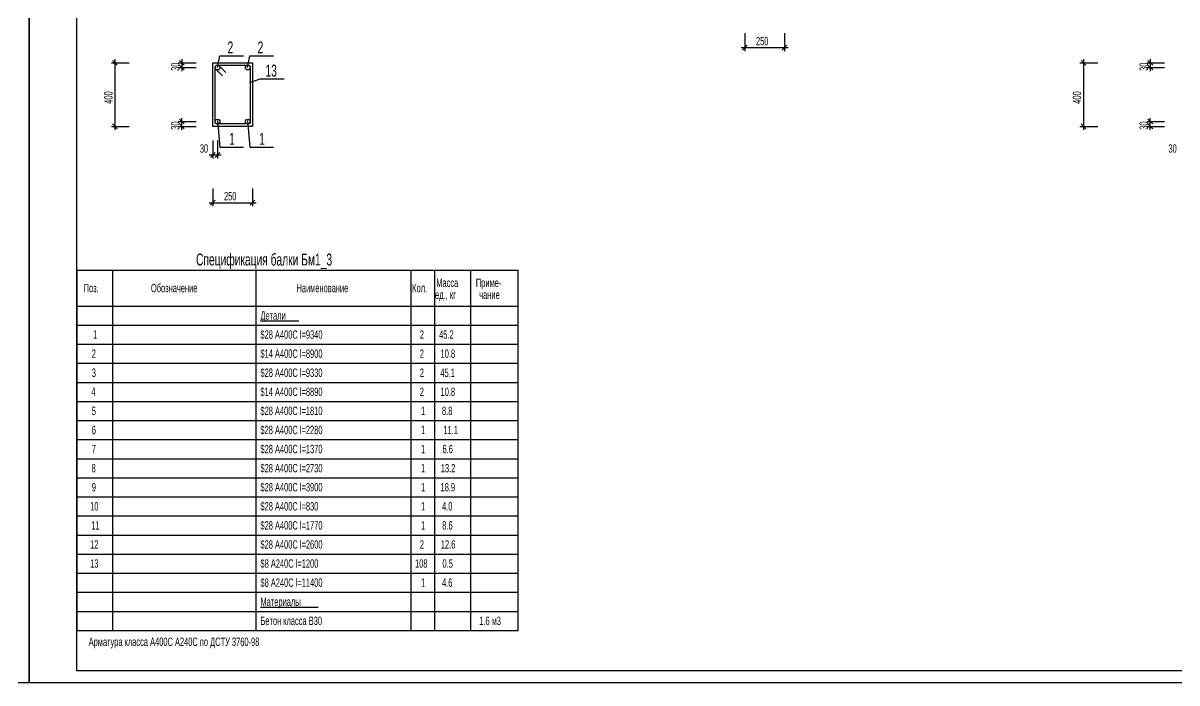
# Model space of a CAD drawing. Extents: x -483223 to 550073, y -164053 to -64662.
# Drawn here: x 465823 to 514189, y -124202 to -96538 of the extents above; entities that cross this region are included whole.
import ezdxf

# ---------------------------------------------------------------- set-up
doc = ezdxf.new("R2010")
doc.units = 0
doc.header["$MEASUREMENT"] = 0
doc.layers.get('0').update_dxf_attribs({"color": 40, "linetype": 'CONTINUOUS'})
for name, color, linetype in [('ARM', 3, 'CONTINUOUS'), ('OPAL', 4, 'CONTINUOUS'), ('RAZM', 6, 'CONTINUOUS'), ('TAB', 2, 'CONTINUOUS'), ('TABL', 65, 'CONTINUOUS'), ('VYNOS', 3, 'CONTINUOUS')]:
    doc.layers.add(name, color=color, linetype=linetype)
doc.styles.add('РОЗМІР', font='ARIALN.TTF', dxfattribs={"width": 0.75})

msp = doc.modelspace()

# ---------------------------------------------------------------- linework, layer by layer
at = {"color": 7}
for p, q in [((466072.6753, -64801.5622), (466072.6753, -124201.5622)), ((466072.6753, -124201.5622), (466072.6753, -64801.5622)), ((468072.6753, -123701.5622), (468072.6753, -65301.5622)), ((549572.6753, -123701.5622), (468072.6753, -123701.5622)), ((466072.6753, -124201.5622), (382072.6753, -124201.5622)), ((550072.6753, -124201.5622), (466072.6753, -124201.5622))]:
    msp.add_line(p, q, dxfattribs=at)
at = {"layer": 'ARM', "color": 1}
for p, q in [((473872.6753, -98401.5622), (473877.565, -98370.6754)), ((473872.6753, -100668.2294), (473872.6753, -98401.5622)), ((473872.6753, -98401.5622), (473876.0795, -98427.432)), ((473876.0795, -98427.432), (473886.0595, -98451.5378)), ((473877.565, -98370.6754), (473891.7549, -98342.8098)), ((473886.0595, -98451.5378), (473901.9363, -98472.244)), ((473891.7549, -98342.8098), (473913.858, -98320.6876)), ((473901.9363, -98472.244), (474185.9367, -98756.2451)), ((473913.858, -98320.6876), (473941.7129, -98306.4755)), ((473941.7129, -98306.4755), (473972.6753, -98301.5622)), ((473972.6753, -98301.5622), (475239.3417, -98301.5622)), ((473972.6753, -98301.5622), (473998.6213, -98304.9863)), ((473998.6213, -98304.9863), (474022.7211, -98314.9869)), ((474022.7211, -98314.9869), (474043.4143, -98330.8804)), ((474043.4143, -98330.8804), (474327.4139, -98614.8801)), ((475239.3417, -98301.5622), (475270.3041, -98306.4755)), ((475270.3041, -98306.4755), (475298.159, -98320.6876)), ((475298.159, -98320.6876), (475320.2621, -98342.8098)), ((475320.2621, -98342.8098), (475334.4528, -98370.6754)), ((475334.4528, -98370.6754), (475339.3417, -98401.5622)), ((475339.3417, -98401.5622), (475339.3417, -100668.2294)), ((473877.5894, -100699.191), (473872.6753, -100668.2294)), ((473891.8014, -100727.0474), (473877.5894, -100699.191)), ((473913.9229, -100749.1483), (473891.8014, -100727.0474)), ((473941.7885, -100763.3389), (473913.9229, -100749.1483)), ((473972.6753, -100768.2278), (473941.7885, -100763.3389)), ((475239.3417, -100768.2294), (473972.6753, -100768.2294)), ((475270.3041, -100763.3145), (475239.3417, -100768.2294)), ((475298.159, -100749.1025), (475270.3041, -100763.3145)), ((475320.2621, -100726.9803), (475298.159, -100749.1025)), ((475334.4528, -100699.1147), (475320.2621, -100726.9803)), ((475339.3417, -100668.2278), (475334.4528, -100699.1147))]:
    msp.add_line(p, q, dxfattribs=at)
for centre in [(473972.6753, -98401.5622), (475242.6753, -98401.5622), (473972.6753, -100671.5622), (475242.6753, -100671.5622)]:
    msp.add_circle(centre, 100, dxfattribs=at)
at = {"layer": 'OPAL', "color": 74}
for points in [[(473772.6753, -98201.5622), (473772.6753, -98201.5622), (473772.6753, -98201.5622), (475439.3417, -98201.5622), (475439.3417, -98201.5622), (475439.3417, -98201.5622)], [(473772.6753, -100868.2278), (473772.6753, -100868.2278), (473772.6753, -100868.2278), (473772.6753, -98201.5622), (473772.6753, -98201.5622), (473772.6753, -98201.5622)], [(475439.3417, -98201.5622), (475439.3417, -98201.5622), (475439.3417, -98201.5622), (475439.3417, -100868.2278), (475439.3417, -100868.2278), (475439.3417, -100868.2278)], [(475439.3417, -100868.2278), (475439.3417, -100868.2278), (475439.3417, -100868.2278), (473772.6753, -100868.2278), (473772.6753, -100868.2278), (473772.6753, -100868.2278)]]:
    msp.add_lwpolyline(points, dxfattribs=at)
at = {"layer": 'RAZM', "color": 7}
for p, q in [((496072.6753, -96968.2278), (496072.6753, -97718.2278)), ((497739.3409, -96968.2278), (497739.3409, -97718.2278)), ((495922.6753, -97568.2278), (497889.3409, -97568.2278)), ((495972.6753, -97668.2278), (496172.6753, -97468.2278)), ((497639.3409, -97668.2278), (497839.3409, -97468.2278)), ((469772.6753, -98301.5622), (469572.6753, -98101.5622)), ((469772.6753, -98301.5622), (469572.6753, -98101.5622)), ((469672.6753, -98051.5622), (469672.6753, -101018.2294)), ((469672.6753, -98051.5622), (469672.6753, -101018.2294)), ((472572.6753, -98301.5622), (472372.6753, -98101.5622)), ((472472.6753, -98051.5622), (472472.6753, -98551.5622)), ((510372.6753, -98301.5622), (510172.6753, -98101.5622)), ((510372.6753, -98301.5622), (510172.6753, -98101.5622)), ((510272.6753, -98051.5622), (510272.6753, -101018.2294)), ((510272.6753, -98051.5622), (510272.6753, -101018.2294)), ((513172.6753, -98301.5622), (512972.6753, -98101.5622)), ((513072.6753, -98051.5622), (513072.6753, -98551.5622)), ((469522.6753, -98201.5622), (470272.6753, -98201.5622)), ((469522.6753, -98201.5622), (470272.6753, -98201.5622)), ((472322.6753, -98201.5622), (473072.6753, -98201.5622)), ((472322.6753, -98401.5622), (473072.6753, -98401.5622)), ((472572.6753, -98501.5622), (472372.6753, -98301.5622)), ((510122.6753, -98201.5622), (510872.6753, -98201.5622)), ((510122.6753, -98201.5622), (510872.6753, -98201.5622)), ((512922.6753, -98201.5622), (513672.6753, -98201.5622)), ((512922.6753, -98401.5622), (513672.6753, -98401.5622)), ((513172.6753, -98501.5622), (512972.6753, -98301.5622)), ((472572.6753, -100768.2278), (472372.6753, -100568.2278)), ((472472.6753, -101018.2278), (472472.6753, -100518.2278)), ((513172.6753, -100768.2278), (512972.6753, -100568.2278)), ((513072.6753, -101018.2278), (513072.6753, -100518.2278)), ((469522.6753, -100868.2294), (470272.6753, -100868.2294)), ((469522.6753, -100868.2294), (470272.6753, -100868.2294)), ((469772.6753, -100968.2294), (469572.6753, -100768.2294)), ((469772.6753, -100968.2294), (469572.6753, -100768.2294)), ((472322.6753, -100668.2278), (473072.6753, -100668.2278)), ((472322.6753, -100868.2278), (473072.6753, -100868.2278)), ((472572.6753, -100968.2278), (472372.6753, -100768.2278)), ((510122.6753, -100868.2294), (510872.6753, -100868.2294)), ((510122.6753, -100868.2294), (510872.6753, -100868.2294)), ((510372.6753, -100968.2294), (510172.6753, -100768.2294)), ((510372.6753, -100968.2294), (510172.6753, -100768.2294)), ((512922.6753, -100668.2278), (513672.6753, -100668.2278)), ((512922.6753, -100868.2278), (513672.6753, -100868.2278)), ((513172.6753, -100968.2278), (512972.6753, -100768.2278)), ((473772.6753, -101468.2278), (473772.6753, -102218.2278)), ((473972.6753, -101468.2278), (473972.6753, -102218.2278)), ((473672.6753, -102168.2278), (473872.6753, -101968.2278)), ((473872.6753, -102168.2278), (474072.6753, -101968.2278)), ((473622.6753, -102068.2278), (474122.6753, -102068.2278)), ((473772.6753, -103468.2278), (473772.6753, -104218.2278)), ((475439.3417, -103468.2278), (475439.3417, -104218.2278)), ((473672.6753, -104168.2278), (473872.6753, -103968.2278)), ((475339.3417, -104168.2278), (475539.3417, -103968.2278)), ((473622.6753, -104068.2278), (475589.3417, -104068.2278))]:
    msp.add_line(p, q, dxfattribs=at)
at = {"layer": 'TAB', "color": 7}
for p, q in [((475772.6753, -109026.5622), (477382.6751, -109026.5622)), ((475772.6753, -121026.5622), (478187.6755, -121026.5622))]:
    msp.add_line(p, q, dxfattribs=at)
at = {"layer": 'TABL', "color": 5}
for p, q in [((468072.6753, -106901.5622), (486572.6753, -106901.5622)), ((468072.6753, -106901.5622), (468072.6753, -108401.5622)), ((469572.6753, -106901.5622), (469572.6753, -108401.5622)), ((475572.6753, -106901.5622), (475572.6753, -108401.5622)), ((482072.6753, -106901.5622), (482072.6753, -108401.5622)), ((483072.6753, -106901.5622), (483072.6753, -108401.5622)), ((484572.6753, -106901.5622), (484572.6753, -108401.5622)), ((486572.6753, -108401.5622), (486572.6753, -106901.5622)), ((468072.6753, -108401.5622), (486572.6753, -108401.5622)), ((468072.6753, -108401.5622), (468072.6753, -109201.5622)), ((469572.6753, -108401.5622), (469572.6753, -109201.5622)), ((475572.6753, -108401.5622), (475572.6753, -109201.5622)), ((482072.6753, -108401.5622), (482072.6753, -109201.5622)), ((483072.6753, -108401.5622), (483072.6753, -109201.5622)), ((484572.6753, -108401.5622), (484572.6753, -109201.5622)), ((486572.6753, -109201.5622), (486572.6753, -108401.5622)), ((468072.6753, -109201.5622), (468072.6753, -110001.5622)), ((469572.6753, -109201.5622), (469572.6753, -110001.5622)), ((475572.6753, -109201.5622), (475572.6753, -110001.5622)), ((482072.6753, -109201.5622), (482072.6753, -110001.5622)), ((483072.6753, -109201.5622), (483072.6753, -110001.5622)), ((484572.6753, -109201.5622), (484572.6753, -110001.5622)), ((486572.6753, -110001.5622), (486572.6753, -109201.5622)), ((468072.6753, -110001.5622), (468072.6753, -110801.5622)), ((469572.6753, -110001.5622), (469572.6753, -110801.5622)), ((475572.6753, -110001.5622), (475572.6753, -110801.5622)), ((482072.6753, -110001.5622), (482072.6753, -110801.5622)), ((483072.6753, -110001.5622), (483072.6753, -110801.5622)), ((484572.6753, -110001.5622), (484572.6753, -110801.5622)), ((486572.6753, -110801.5622), (486572.6753, -110001.5622)), ((468072.6753, -110801.5622), (468072.6753, -111601.5622)), ((469572.6753, -110801.5622), (469572.6753, -111601.5622)), ((475572.6753, -110801.5622), (475572.6753, -111601.5622)), ((482072.6753, -110801.5622), (482072.6753, -111601.5622)), ((483072.6753, -110801.5622), (483072.6753, -111601.5622)), ((484572.6753, -110801.5622), (484572.6753, -111601.5622)), ((486572.6753, -111601.5622), (486572.6753, -110801.5622)), ((468072.6753, -111601.5622), (468072.6753, -112401.5622)), ((469572.6753, -111601.5622), (469572.6753, -112401.5622)), ((475572.6753, -111601.5622), (475572.6753, -112401.5622)), ((482072.6753, -111601.5622), (482072.6753, -112401.5622)), ((483072.6753, -111601.5622), (483072.6753, -112401.5622)), ((484572.6753, -111601.5622), (484572.6753, -112401.5622)), ((486572.6753, -112401.5622), (486572.6753, -111601.5622)), ((468072.6753, -112401.5622), (468072.6753, -113201.5622)), ((469572.6753, -112401.5622), (469572.6753, -113201.5622)), ((475572.6753, -112401.5622), (475572.6753, -113201.5622)), ((482072.6753, -112401.5622), (482072.6753, -113201.5622)), ((483072.6753, -112401.5622), (483072.6753, -113201.5622)), ((484572.6753, -112401.5622), (484572.6753, -113201.5622)), ((486572.6753, -113201.5622), (486572.6753, -112401.5622)), ((468072.6753, -113201.5622), (468072.6753, -114001.5622)), ((469572.6753, -113201.5622), (469572.6753, -114001.5622)), ((475572.6753, -113201.5622), (475572.6753, -114001.5622)), ((482072.6753, -113201.5622), (482072.6753, -114001.5622)), ((483072.6753, -113201.5622), (483072.6753, -114001.5622)), ((484572.6753, -113201.5622), (484572.6753, -114001.5622)), ((486572.6753, -114001.5622), (486572.6753, -113201.5622)), ((468072.6753, -114001.5622), (468072.6753, -114801.5622)), ((469572.6753, -114001.5622), (469572.6753, -114801.5622)), ((475572.6753, -114001.5622), (475572.6753, -114801.5622)), ((482072.6753, -114001.5622), (482072.6753, -114801.5622)), ((483072.6753, -114001.5622), (483072.6753, -114801.5622)), ((484572.6753, -114001.5622), (484572.6753, -114801.5622)), ((486572.6753, -114801.5622), (486572.6753, -114001.5622)), ((468072.6753, -114801.5622), (468072.6753, -115601.5622)), ((469572.6753, -114801.5622), (469572.6753, -115601.5622)), ((475572.6753, -114801.5622), (475572.6753, -115601.5622)), ((482072.6753, -114801.5622), (482072.6753, -115601.5622)), ((483072.6753, -114801.5622), (483072.6753, -115601.5622)), ((484572.6753, -114801.5622), (484572.6753, -115601.5622)), ((486572.6753, -115601.5622), (486572.6753, -114801.5622)), ((468072.6753, -115601.5622), (468072.6753, -116401.5622)), ((469572.6753, -115601.5622), (469572.6753, -116401.5622)), ((475572.6753, -115601.5622), (475572.6753, -116401.5622)), ((482072.6753, -115601.5622), (482072.6753, -116401.5622)), ((483072.6753, -115601.5622), (483072.6753, -116401.5622)), ((484572.6753, -115601.5622), (484572.6753, -116401.5622)), ((486572.6753, -116401.5622), (486572.6753, -115601.5622)), ((468072.6753, -116401.5622), (468072.6753, -117201.5622)), ((469572.6753, -116401.5622), (469572.6753, -117201.5622)), ((475572.6753, -116401.5622), (475572.6753, -117201.5622)), ((482072.6753, -116401.5622), (482072.6753, -117201.5622)), ((483072.6753, -116401.5622), (483072.6753, -117201.5622)), ((484572.6753, -116401.5622), (484572.6753, -117201.5622)), ((486572.6753, -117201.5622), (486572.6753, -116401.5622)), ((468072.6753, -117201.5622), (468072.6753, -118001.5622)), ((469572.6753, -117201.5622), (469572.6753, -118001.5622)), ((475572.6753, -117201.5622), (475572.6753, -118001.5622)), ((482072.6753, -117201.5622), (482072.6753, -118001.5622)), ((483072.6753, -117201.5622), (483072.6753, -118001.5622)), ((484572.6753, -117201.5622), (484572.6753, -118001.5622)), ((486572.6753, -118001.5622), (486572.6753, -117201.5622)), ((468072.6753, -118001.5622), (468072.6753, -118801.5622)), ((469572.6753, -118001.5622), (469572.6753, -118801.5622)), ((475572.6753, -118001.5622), (475572.6753, -118801.5622)), ((482072.6753, -118001.5622), (482072.6753, -118801.5622)), ((483072.6753, -118001.5622), (483072.6753, -118801.5622)), ((484572.6753, -118001.5622), (484572.6753, -118801.5622)), ((486572.6753, -118801.5622), (486572.6753, -118001.5622)), ((468072.6753, -118801.5622), (468072.6753, -119601.5622)), ((469572.6753, -118801.5622), (469572.6753, -119601.5622)), ((475572.6753, -118801.5622), (475572.6753, -119601.5622)), ((482072.6753, -118801.5622), (482072.6753, -119601.5622)), ((483072.6753, -118801.5622), (483072.6753, -119601.5622)), ((484572.6753, -118801.5622), (484572.6753, -119601.5622)), ((486572.6753, -119601.5622), (486572.6753, -118801.5622)), ((468072.6753, -119601.5622), (468072.6753, -120401.5622)), ((469572.6753, -119601.5622), (469572.6753, -120401.5622)), ((475572.6753, -119601.5622), (475572.6753, -120401.5622)), ((482072.6753, -119601.5622), (482072.6753, -120401.5622)), ((483072.6753, -119601.5622), (483072.6753, -120401.5622)), ((484572.6753, -119601.5622), (484572.6753, -120401.5622)), ((486572.6753, -120401.5622), (486572.6753, -119601.5622)), ((468072.6753, -120401.5622), (468072.6753, -121201.5622)), ((469572.6753, -120401.5622), (469572.6753, -121201.5622)), ((475572.6753, -120401.5622), (475572.6753, -121201.5622)), ((482072.6753, -120401.5622), (482072.6753, -121201.5622)), ((483072.6753, -120401.5622), (483072.6753, -121201.5622)), ((484572.6753, -120401.5622), (484572.6753, -121201.5622)), ((486572.6753, -121201.5622), (486572.6753, -120401.5622)), ((468072.6753, -121201.5622), (468072.6753, -122001.5622)), ((469572.6753, -121201.5622), (469572.6753, -122001.5622)), ((475572.6753, -121201.5622), (475572.6753, -122001.5622)), ((482072.6753, -121201.5622), (482072.6753, -122001.5622)), ((483072.6753, -121201.5622), (483072.6753, -122001.5622)), ((484572.6753, -121201.5622), (484572.6753, -122001.5622)), ((486572.6753, -122001.5622), (486572.6753, -121201.5622))]:
    msp.add_line(p, q, dxfattribs=at)
at = {"layer": 'TABL', "color": 7}
for p, q in [((468072.6753, -109201.5622), (486572.6753, -109201.5622)), ((468072.6753, -110001.5622), (486572.6753, -110001.5622)), ((468072.6753, -110801.5622), (486572.6753, -110801.5622)), ((468072.6753, -111601.5622), (486572.6753, -111601.5622)), ((468072.6753, -112401.5622), (486572.6753, -112401.5622)), ((468072.6753, -113201.5622), (486572.6753, -113201.5622)), ((468072.6753, -114001.5622), (486572.6753, -114001.5622)), ((468072.6753, -114801.5622), (486572.6753, -114801.5622)), ((468072.6753, -115601.5622), (486572.6753, -115601.5622)), ((468072.6753, -116401.5622), (486572.6753, -116401.5622)), ((468072.6753, -117201.5622), (486572.6753, -117201.5622)), ((468072.6753, -118001.5622), (486572.6753, -118001.5622)), ((468072.6753, -118801.5622), (486572.6753, -118801.5622)), ((468072.6753, -119601.5622), (486572.6753, -119601.5622)), ((468072.6753, -120401.5622), (486572.6753, -120401.5622)), ((468072.6753, -121201.5622), (486572.6753, -121201.5622)), ((468072.6753, -122001.5622), (486572.6753, -122001.5622))]:
    msp.add_line(p, q, dxfattribs=at)
at = {"layer": 'VYNOS', "color": 7}
for p, q in [((473966.6145, -98395.5014), (474063.5841, -97910.6534)), ((474063.5841, -97910.6534), (475063.5841, -97910.6534)), ((475227.2209, -98395.5014), (475324.1905, -97910.6534)), ((475324.1905, -97910.6534), (476324.1905, -97910.6534)), ((475327.2209, -99025.8054), (475760.5545, -98880.3494)), ((475760.5545, -98880.3494), (476760.5545, -98880.3494)), ((473966.6145, -100625.8054), (474063.5841, -101740.9543)), ((475227.2209, -100625.8054), (475324.1905, -101740.9543)), ((474063.5841, -101740.9543), (475063.5841, -101740.9543)), ((475324.1905, -101740.9543), (476324.1905, -101740.9543))]:
    msp.add_line(p, q, dxfattribs=at)

# ---------------------------------------------------------------- texts
at = {"layer": 'RAZM', "color": 7, "style": 'РОЗМІР', "width": 0.75}
for s, p in [('250', (496542.6753, -97471.5622)), ('30', (473232.6753, -101971.5622)), ('30', (513832.6753, -101971.5622)), ('250', (474242.6753, -103971.5622))]:
    msp.add_text(s, height=350, dxfattribs=at).set_placement(p)
for s, p in [('30', (472372.6753, -98541.5622)), ('30', (512972.6753, -98541.5622)), ('400', (469572.6753, -99921.5622)), ('400', (469572.6753, -99921.5622)), ('400', (510172.6753, -99921.5622)), ('400', (510172.6753, -99921.5622)), ('30', (472372.6753, -101011.5622)), ('30', (512972.6753, -101011.5622))]:
    msp.add_text(s, height=350, rotation=90, dxfattribs=at).set_placement(p)
at = {"layer": 'TAB', "color": 1, "style": 'РОЗМІР', "width": 0.75}
msp.add_text('Спецификация балки Бм1_3', height=500, dxfattribs=at).set_placement((473072.6753, -106701.5622))
at = {"layer": 'TAB', "color": 7, "style": 'РОЗМІР', "width": 0.75}
for s, p in [('Масса', (483142.6753, -107601.5622)), ('Приме-', (484802.6753, -107601.5622)), ('Поз.', (468362.6753, -107821.5622)), ('Обозначение', (471182.6753, -107821.5622)), ('Наименование', (477282.6753, -107821.5622)), ('Кол.', (482132.6753, -107821.5622)), ('ед., кг', (483092.6753, -108101.5622)), ('чание', (484942.6753, -108101.5622)), ('Детали', (475772.6753, -108971.5622)), ('1', (468752.6753, -109771.5622)), ('$28 A400C l=9340', (475772.6753, -109771.5622)), ('2', (482452.6753, -109771.5622)), ('45.2 ', (483262.6753, -109771.5622)), ('2', (468702.6753, -110571.5622)), ('$14 A400C l=8900', (475772.6753, -110571.5622)), ('2', (482452.6753, -110571.5622)), ('10.8 ', (483322.6753, -110571.5622)), ('3', (468702.6753, -111371.5622)), ('$28 A400C l=9330', (475772.6753, -111371.5622)), ('2', (482452.6753, -111371.5622)), ('45.1 ', (483312.6753, -111371.5622)), ('4', (468682.6753, -112171.5622)), ('$14 A400C l=8890', (475772.6753, -112171.5622)), ('2', (482452.6753, -112171.5622)), ('10.8 ', (483322.6753, -112171.5622)), ('5', (468702.6753, -112971.5622)), ('$28 A400C l=1810', (475772.6753, -112971.5622)), ('1', (482502.6753, -112971.5622)), ('8.8 ', (483382.6753, -112971.5622)), ('6', (468702.6753, -113771.5622)), ('$28 A400C l=2280', (475772.6753, -113771.5622)), ('1', (482502.6753, -113771.5622)), ('11.1 ', (483442.6753, -113771.5622)), ('7', (468702.6753, -114571.5622)), ('$28 A400C l=1370', (475772.6753, -114571.5622)), ('1', (482502.6753, -114571.5622)), ('6.6 ', (483402.6753, -114571.5622)), ('8', (468692.6753, -115371.5622)), ('$28 A400C l=2730', (475772.6753, -115371.5622)), ('1', (482502.6753, -115371.5622)), ('13.2 ', (483332.6753, -115371.5622)), ('9', (468702.6753, -116171.5622)), ('$28 A400C l=3900', (475772.6753, -116171.5622)), ('1', (482502.6753, -116171.5622)), ('18.9 ', (483322.6753, -116171.5622)), ('10', (468632.6753, -116971.5622)), ('$28 A400C l=830', (475772.6753, -116971.5622)), ('1', (482502.6753, -116971.5622)), ('4.0 ', (483382.6753, -116971.5622)), ('11', (468682.6753, -117771.5622)), ('$28 A400C l=1770', (475772.6753, -117771.5622)), ('1', (482502.6753, -117771.5622)), ('8.6 ', (483392.6753, -117771.5622)), ('12', (468632.6753, -118571.5622)), ('$28 A400C l=2600', (475772.6753, -118571.5622)), ('2', (482452.6753, -118571.5622)), ('12.6 ', (483332.6753, -118571.5622)), ('13', (468632.6753, -119371.5622)), ('$8 A240C l=1200', (475772.6753, -119371.5622)), ('108', (482252.6753, -119371.5622)), ('0.5 ', (483402.6753, -119371.5622)), ('$8 A240C l=11400', (475772.6753, -120171.5622)), ('1', (482502.6753, -120171.5622)), ('4.6 ', (483382.6753, -120171.5622)), ('Материалы', (475772.6753, -120971.5622)), ('Бетон класса B30', (475772.6753, -121771.5622)), ('1.6 м3', (484942.6753, -121771.5622)), ('Арматура класса A400C A240C по ДСТУ 3760-98', (468572.6753, -122651.5622))]:
    msp.add_text(s, height=350, dxfattribs=at).set_placement(p)
at = {"layer": 'VYNOS', "color": 7, "style": 'РОЗМІР', "width": 0.75}
for s, p in [('2', (474392.6753, -97811.5622)), ('2', (475652.6753, -97811.5622)), ('13', (475982.6753, -98781.5622)), ('1', (474462.6753, -101641.5622)), ('1', (475722.6753, -101641.5622))]:
    msp.add_text(s, height=500, dxfattribs=at).set_placement(p)

doc.saveas('drawing.dxf')
